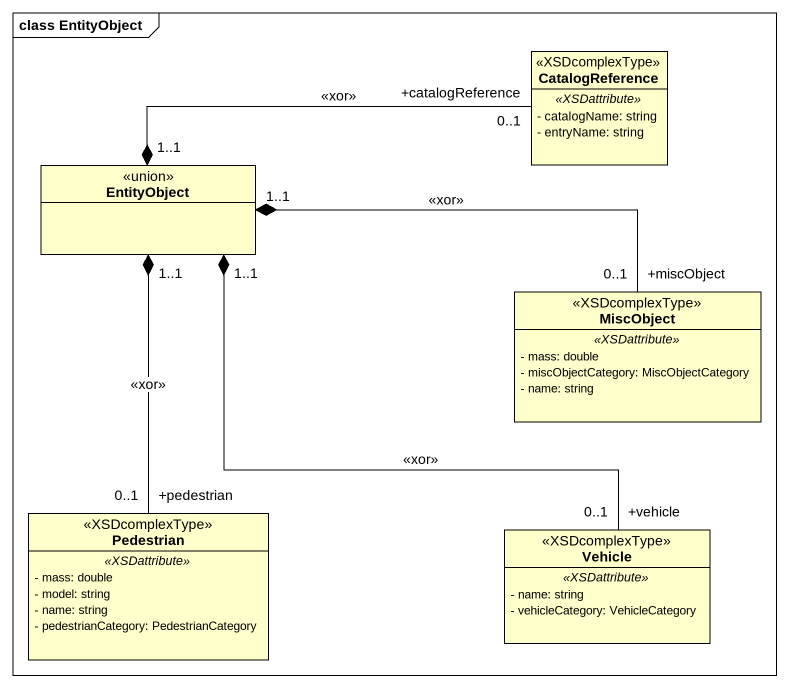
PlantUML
@startuml
mainframe class EntityObject
hide circle
hide empty members
skinparam classAttributeIconSize 0
class CatalogReference <<XSDcomplexType>> {
  .. <<XSDattribute>> ..
  - catalogName: string
  - entryName: string
}
class EntityObject <<union>>
class MiscObject <<XSDcomplexType>> {
  .. <<XSDattribute>> ..
  - mass: double
  - miscObjectCategory: MiscObjectCategory
  - name: string
}
class Pedestrian <<XSDcomplexType>> {
  .. <<XSDattribute>> ..
  - mass: double
  - model: string
  - name: string
  - pedestrianCategory: PedestrianCategory
}
class Vehicle <<XSDcomplexType>> {
  .. <<XSDattribute>> ..
  - name: string
  - vehicleCategory: VehicleCategory
}
EntityObject "1..1" *-right- "+catalogReference\n0..1" CatalogReference : <<xor>>
EntityObject "1..1" *-right- "+miscObject\n0..1" MiscObject : <<xor>>
EntityObject "1..1" *-- "+pedestrian\n0..1" Pedestrian : <<xor>>
EntityObject "1..1" *-- "+vehicle\n0..1" Vehicle : <<xor>>
@enduml
